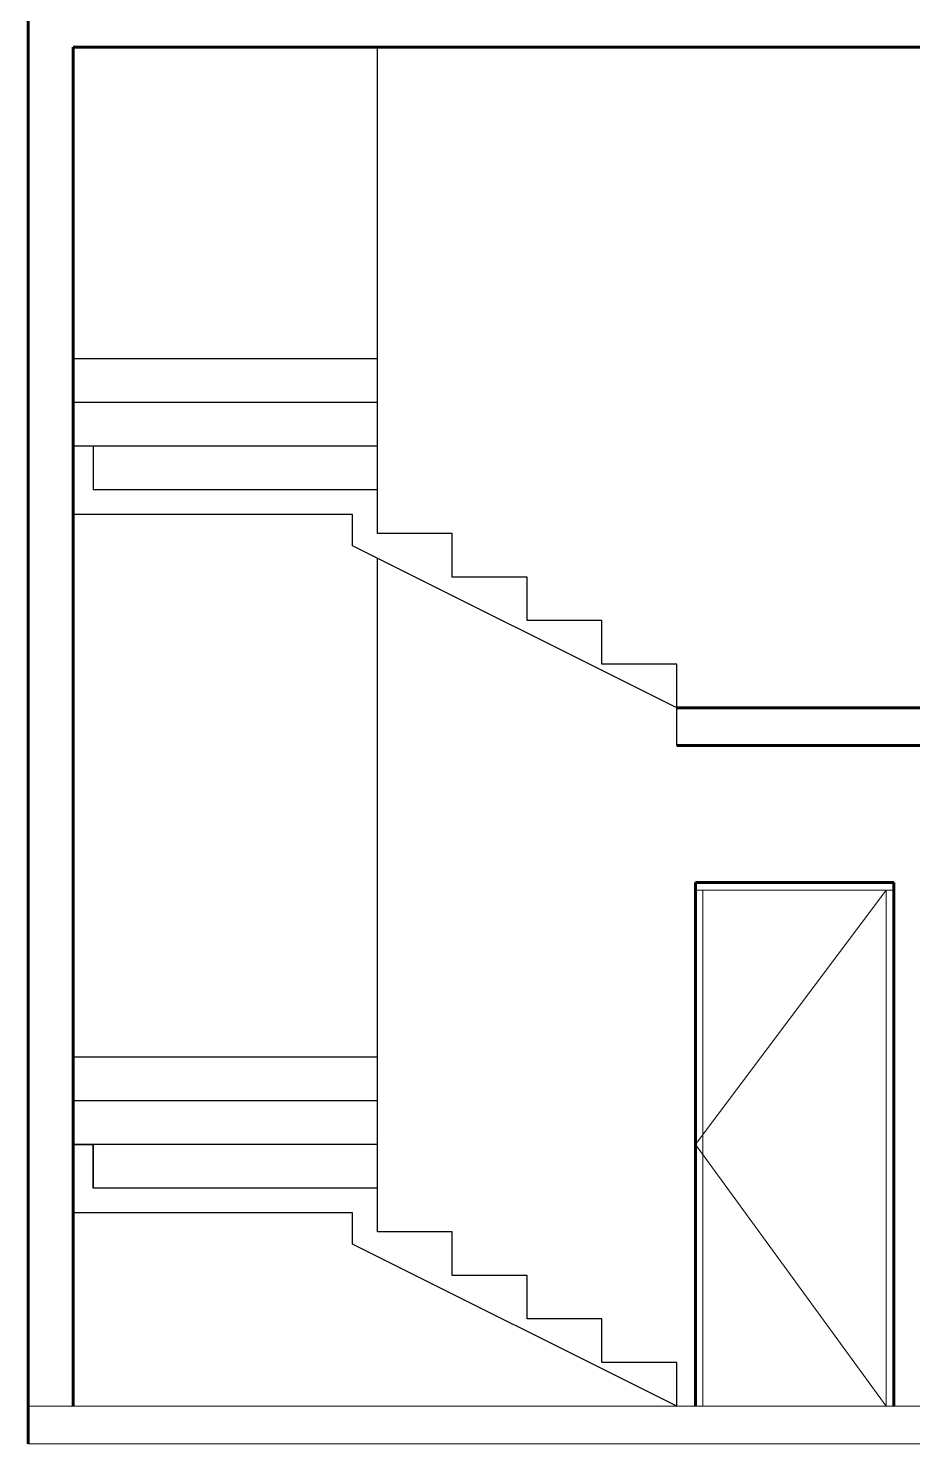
# Model space of a CAD drawing. Extents: x -111 to 1137, y -130 to 54.
# Drawn here: x 658.43 to 661.98, y 29.27 to 34.95 of the extents above; entities that cross this region are included whole.
import ezdxf

# ---------------------------------------------------------------- set-up
doc = ezdxf.new("R2010")
doc.units = 0
doc.layers.get('0').update_dxf_attribs({"lineweight": 0})
doc.layers.add('Escaleras', color=17, linetype='Continuous')
doc.layers.add('muros', color=5, linetype='Continuous', lineweight=60)
doc.layers.add('PUERTAS', color=1, linetype='Continuous', lineweight=9)

msp = doc.modelspace()

# ---------------------------------------------------------------- linework, layer by layer
for p, q in [((658.4297, 29.4223), (666.3297, 29.4223)), ((658.4297, 29.2723), (666.3297, 29.2723))]:
    msp.add_line(p, q)
at = {"layer": 'Escaleras'}
for p, q in [((659.8297, 32.9223), (659.8297, 34.8723)), ((659.8297, 33.6223), (658.6097, 33.6223)), ((659.8297, 33.4473), (658.6097, 33.4473)), ((659.8297, 33.2723), (658.6097, 33.2723)), ((658.6897, 33.2723), (658.6897, 33.0973)), ((659.8297, 33.0973), (658.6897, 33.0973)), ((659.8297, 32.9223), (659.8297, 33.0973)), ((659.7297, 32.9973), (658.6097, 32.9973)), ((659.7297, 32.8723), (659.7297, 32.9973)), ((660.1297, 32.9223), (659.8297, 32.9223)), ((660.1297, 32.7473), (660.1297, 32.9223)), ((661.0297, 32.2223), (659.7297, 32.8723)), ((659.8297, 31.5223), (659.8297, 32.8223)), ((660.4297, 32.7473), (660.1297, 32.7473)), ((660.4297, 32.5723), (660.4297, 32.7473)), ((660.7297, 32.5723), (660.4297, 32.5723)), ((660.7297, 32.3973), (660.7297, 32.5723)), ((661.0297, 32.3973), (660.7297, 32.3973)), ((661.0297, 32.2223), (661.0297, 32.3973)), ((661.0297, 32.0723), (661.0297, 32.3973)), ((659.8297, 30.2973), (659.8297, 32.0723)), ((659.8297, 30.8223), (658.6097, 30.8223)), ((659.8297, 30.6473), (658.6097, 30.6473)), ((659.8297, 30.4723), (658.6097, 30.4723)), ((658.6097, 30.4723), (658.6897, 30.4723)), ((658.6897, 30.2973), (658.6897, 30.4723)), ((658.6897, 30.4723), (658.6897, 30.2973)), ((659.8297, 30.2973), (658.6897, 30.2973)), ((659.8297, 30.1223), (659.8297, 30.2973)), ((659.7297, 30.1973), (658.6097, 30.1973)), ((659.7297, 30.0723), (659.7297, 30.1973)), ((660.1297, 30.1223), (659.8297, 30.1223)), ((660.1297, 29.9473), (660.1297, 30.1223)), ((661.0297, 29.4223), (659.7297, 30.0723)), ((660.4297, 29.9473), (660.1297, 29.9473)), ((660.4297, 29.7723), (660.4297, 29.9473)), ((660.7297, 29.7723), (660.4297, 29.7723)), ((660.7297, 29.5973), (660.7297, 29.7723)), ((661.0297, 29.5973), (660.7297, 29.5973)), ((661.0297, 29.4223), (661.0297, 29.5973))]:
    msp.add_line(p, q, dxfattribs=at)
at = {"layer": 'muros'}
for p, q in [((658.4297, 29.2723), (658.4297, 35.0223)), ((658.6097, 29.4223), (658.6097, 34.8723)), ((658.6097, 34.8723), (666.1497, 34.8723)), ((666.3297, 32.2223), (661.0297, 32.2223)), ((661.0297, 32.2223), (666.3297, 32.2223)), ((666.1497, 32.0723), (661.0297, 32.0723)), ((661.1047, 29.4223), (661.1047, 31.5223)), ((661.8997, 31.5223), (661.1047, 31.5223)), ((661.8997, 29.4223), (661.8997, 31.5223))]:
    msp.add_line(p, q, dxfattribs=at)
at = {"layer": 'PUERTAS'}
for p, q in [((661.8997, 31.4923), (661.1047, 31.4923)), ((661.8697, 31.4923), (661.1047, 30.4723)), ((661.1347, 29.4223), (661.1347, 31.4923)), ((661.8697, 29.4223), (661.8697, 31.4923)), ((661.1047, 30.4723), (661.8697, 29.4223))]:
    msp.add_line(p, q, dxfattribs=at)

doc.saveas('drawing.dxf')
